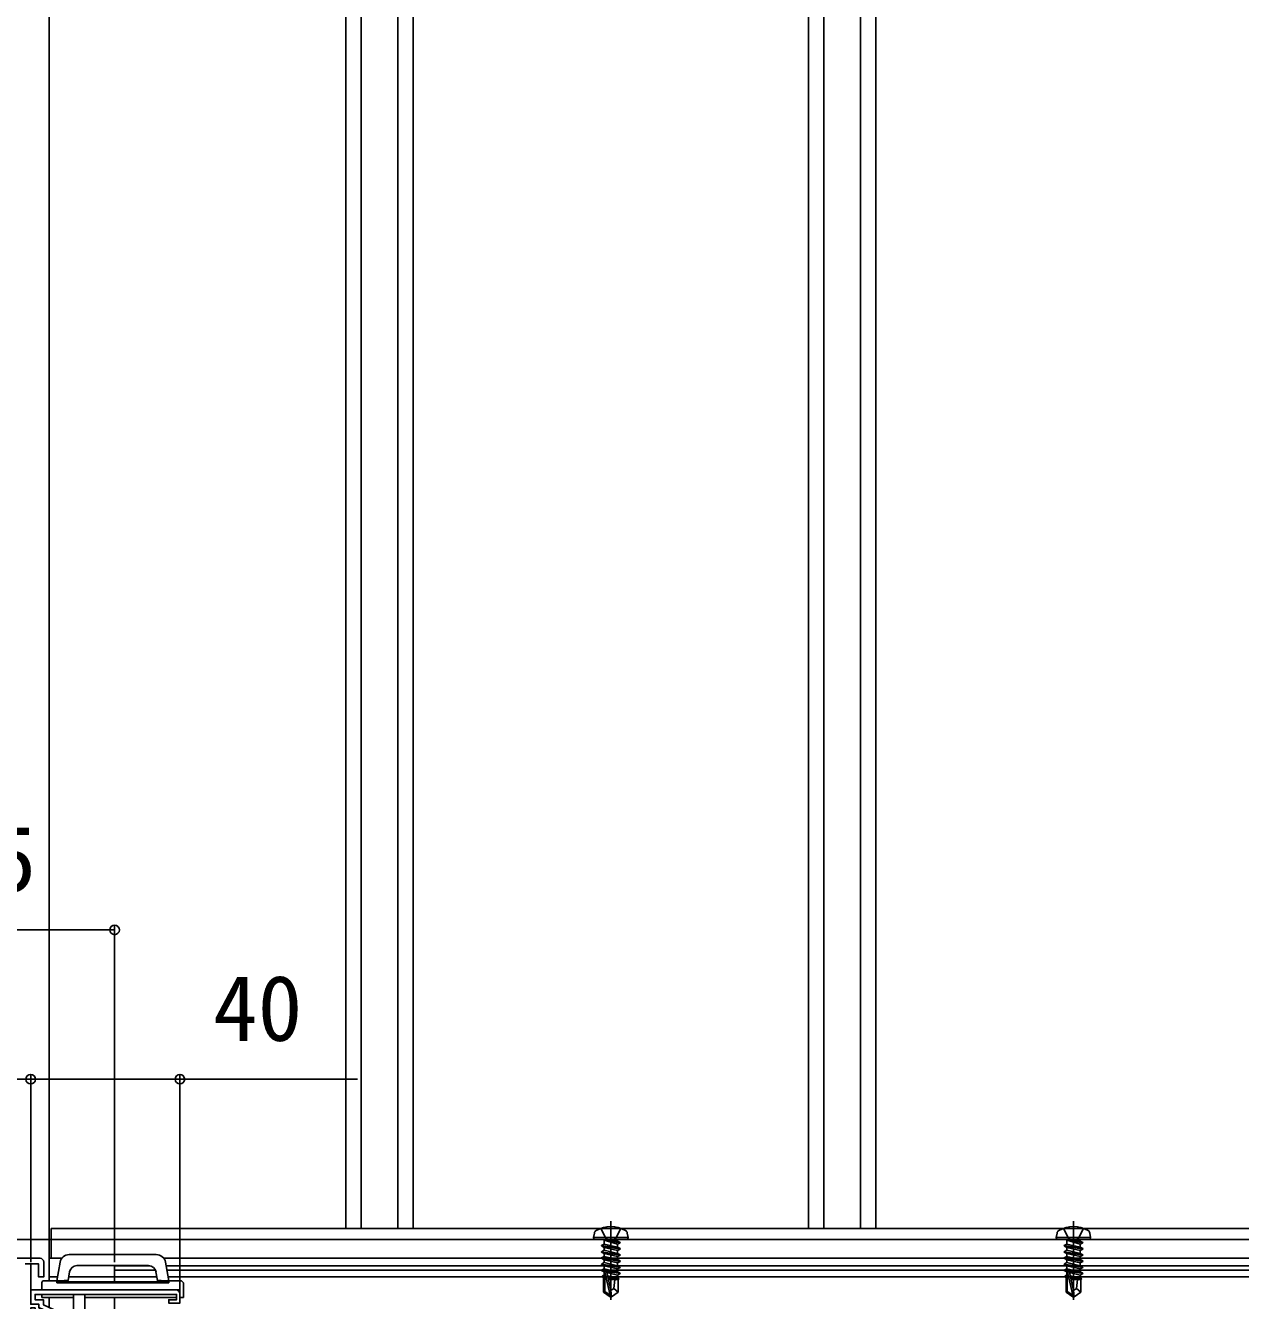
# Model space of a CAD drawing. Units: millimetres, scale not verified. Extents: x -1050 to 1050, y -1565 to 1555.
# Drawn here: x -345.3 to -19.6, y 461.1 to 802.8 of the extents above; entities that cross this region are included whole.
import ezdxf
from ezdxf.enums import TextEntityAlignment as Align

# ---------------------------------------------------------------- set-up
doc = ezdxf.new("R2010")
doc.units = ezdxf.units.MM
doc.header["$LTSCALE"] = 8
for name, color, linetype in [('0-2_YKK_11', 7, 'Continuous'), ('0-4_YKK_12', 2, 'Continuous'), ('0-5_YKK_13', 4, 'Continuous'), ('0-6_YKK_D', 6, 'Continuous')]:
    doc.layers.add(name, color=color, linetype=linetype)
doc.styles.add('ＭＳ ゴシック', font='')
doc.styles.get('ＭＳ ゴシック').set_extended_font_data('MS Gothic')

msp = doc.modelspace()

# ---------------------------------------------------------------- linework, layer by layer
at = {"layer": '0-2_YKK_11'}
for points in [[(-341.411, 472.402), (-374.953, 472.402), (-375.136, 472.282), (-375.686, 472.282), (-375.87, 472.402), (-395.953, 472.402), (-396.136, 472.282), (-396.686, 472.282), (-396.87, 472.402), (-404.953, 472.402), (-405.136, 472.282), (-405.686, 472.282), (-405.87, 472.402), (-413.411, 472.402), (-413.411, 469.402), (-413.111, 469.102)], [(-345.411, 470.902), (-341.811, 470.902), (-341.811, 467.402), (-340.411, 467.402), (-340.411, 471.402)], [(-332.411, 420.552), (-332.411, 427.402), (-333.711, 427.402), (-333.711, 423.402), (-342.411, 423.402), (-342.411, 427.402), (-343.911, 427.402), (-343.911, 441.944), (-344.031, 442.127), (-344.031, 442.677), (-343.911, 442.861), (-343.911, 459.102), (-342.711, 459.102), (-342.711, 458.495), (-340.142, 457.159), (-339.681, 458.046), (-341.711, 459.102), (-341.711, 460.102), (-343.911, 460.102), (-343.911, 470.902), (-345.411, 470.902)], [(-304.911, 463.902), (-343.911, 463.902), (-343.911, 460.102), (-341.711, 460.102), (-341.711, 459.202), (-332.111, 454.702), (-332.111, 428.302), (-334.711, 428.302), (-334.711, 426.496), (-337.776, 425.687), (-337.546, 424.817), (-333.811, 425.802), (-333.811, 427.402), (-332.111, 427.402), (-332.111, 421.1), (-332.166, 420.927)], [(-331.007, 419.792), (-330.911, 420.012), (-330.911, 455.465), (-340.511, 459.965), (-340.511, 461.302), (-342.711, 461.302), (-342.711, 462.702), (-304.811, 462.702), (-304.811, 461.302), (-306.911, 461.302), (-306.911, 460.402), (-303.911, 460.402), (-303.911, 462.902)]]:
    msp.add_lwpolyline(points, dxfattribs=at)
for centre in [(-341.411, 471.402), (-304.911, 462.902)]:
    msp.add_arc(centre, 1, 0.00001, 89.99999, dxfattribs=at)
at = {"layer": '0-4_YKK_12'}
for p, q in [((-338.911, 1089.902), (-338.911, 466.402)), ((-259.411, 1008.902), (-259.411, 480.402)), ((-255.354, 1008.902), (-255.354, 480.402)), ((-245.468, 1008.902), (-245.468, 480.402)), ((-241.411, 1008.902), (-241.411, 480.402)), ((-135.411, 1008.902), (-135.411, 480.402)), ((-131.354, 1008.902), (-131.354, 480.402)), ((-121.468, 1008.902), (-121.468, 480.402)), ((-117.411, 1008.902), (-117.411, 480.402)), ((-338.411, 480.402), (108.089, 480.402)), ((-338.411, 472.402), (-338.411, 480.402)), ((768.878, 477.402), (-413.911, 477.402)), ((-338.911, 472.402), (-335.579, 472.402)), ((-338.911, 472.402), (-338.911, 466.402)), ((-338.411, 472.402), (-335.579, 472.402)), ((-308.243, 472.402), (108.089, 472.402)), ((-308.243, 472.402), (555.421, 472.402)), ((-321.411, 470.402), (-311.967, 470.402)), ((-321.411, 470.402), (-321.411, 467.402)), ((-321.411, 469.202), (-310.446, 469.202)), ((-307.617, 470.402), (554.794, 470.402)), ((-307.405, 469.202), (554.582, 469.202)), ((-338.911, 467.402), (-336.735, 467.402)), ((-333.735, 467.402), (-310.078, 467.402)), ((-321.411, 467.402), (-321.411, 466.102)), ((-307.088, 467.402), (554.265, 467.402)), ((-338.911, 461.902), (-338.911, 459.215)), ((-321.411, 461.902), (-321.411, 427.402))]:
    msp.add_line(p, q, dxfattribs=at)
at = {"layer": '0-5_YKK_13'}
for p, q in [((-188.411, 482.346), (-188.411, 461.273)), ((-64.411, 482.346), (-64.411, 461.273)), ((-193.016, 477.991), (-192.813, 479.138)), ((-183.807, 477.991), (-184.009, 479.138)), ((-69.016, 477.991), (-68.813, 479.138)), ((-59.807, 477.991), (-60.009, 479.138)), ((-193.016, 477.991), (-183.807, 477.991)), ((-193.016, 477.991), (-192.912, 477.402)), ((-192.912, 477.402), (-183.911, 477.402)), ((-190.883, 475.813), (-190.236, 476.187)), ((-185.939, 474.989), (-190.883, 475.813)), ((-190.883, 475.813), (-190.883, 475.696)), ((-190.883, 475.696), (-190.236, 475.322)), ((-190.883, 475.696), (-185.939, 474.872)), ((-190.236, 477.167), (-190.236, 476.187)), ((-190.236, 476.187), (-186.587, 475.363)), ((-190.236, 475.322), (-186.587, 474.498)), ((-190.236, 475.322), (-190.236, 474.539)), ((-185.939, 476.637), (-190.177, 477.343)), ((-190.177, 477.343), (-190.177, 477.226)), ((-190.177, 477.343), (-186.587, 477.011)), ((-190.177, 477.226), (-185.939, 476.519)), ((-186.587, 476.146), (-190.177, 477.226)), ((-186.587, 477.167), (-186.587, 477.011)), ((-185.939, 476.637), (-186.587, 477.011)), ((-185.939, 476.519), (-186.587, 476.146)), ((-186.587, 476.146), (-186.587, 475.363)), ((-185.939, 474.989), (-186.587, 475.363)), ((-185.939, 476.637), (-185.939, 476.519)), ((-185.939, 476.637), (-185.939, 476.519)), ((-183.807, 477.991), (-183.911, 477.402)), ((-69.016, 477.991), (-59.807, 477.991)), ((-69.016, 477.991), (-68.912, 477.402)), ((-68.912, 477.402), (-59.911, 477.402)), ((-66.883, 475.813), (-66.236, 476.187)), ((-61.939, 474.989), (-66.883, 475.813)), ((-66.883, 475.813), (-66.883, 475.696)), ((-66.883, 475.696), (-66.236, 475.322)), ((-66.883, 475.696), (-61.939, 474.872)), ((-66.236, 477.167), (-66.236, 476.187)), ((-66.236, 476.187), (-62.587, 475.363)), ((-66.236, 475.322), (-62.587, 474.498)), ((-66.236, 475.322), (-66.236, 474.539)), ((-61.939, 476.637), (-66.177, 477.343)), ((-66.177, 477.343), (-66.177, 477.226)), ((-66.177, 477.343), (-62.587, 477.011)), ((-66.177, 477.226), (-61.939, 476.519)), ((-62.587, 476.146), (-66.177, 477.226)), ((-62.587, 477.167), (-62.587, 477.011)), ((-61.939, 476.637), (-62.587, 477.011)), ((-61.939, 476.519), (-62.587, 476.146)), ((-62.587, 476.146), (-62.587, 475.363)), ((-61.939, 474.989), (-62.587, 475.363)), ((-61.939, 476.637), (-61.939, 476.519)), ((-61.939, 476.637), (-61.939, 476.519)), ((-59.807, 477.991), (-59.911, 477.402)), ((-333.579, 473.402), (-310.243, 473.402)), ((-190.883, 474.165), (-190.236, 474.539)), ((-185.939, 473.341), (-190.883, 474.165)), ((-190.883, 474.165), (-190.883, 474.048)), ((-190.883, 474.048), (-185.939, 473.224)), ((-190.883, 472.518), (-190.236, 472.891)), ((-185.939, 471.694), (-190.883, 472.518)), ((-190.883, 472.518), (-190.883, 472.4)), ((-190.883, 472.4), (-185.939, 471.576)), ((-190.236, 474.539), (-186.587, 473.715)), ((-190.236, 473.674), (-190.236, 472.891)), ((-190.236, 472.891), (-186.587, 472.067)), ((-190.236, 472.026), (-190.236, 471.243)), ((-185.939, 474.872), (-186.587, 474.498)), ((-186.587, 474.498), (-186.587, 473.715)), ((-185.939, 473.341), (-186.587, 473.715)), ((-185.939, 473.224), (-186.587, 472.85)), ((-186.587, 472.85), (-186.587, 472.067)), ((-185.939, 471.694), (-186.587, 472.067)), ((-185.939, 474.989), (-185.939, 474.872)), ((-185.939, 473.341), (-185.939, 473.224)), ((-185.939, 471.694), (-185.939, 471.576)), ((-66.883, 474.165), (-66.236, 474.539)), ((-61.939, 473.341), (-66.883, 474.165)), ((-66.883, 474.165), (-66.883, 474.048)), ((-66.883, 474.048), (-61.939, 473.224)), ((-66.883, 472.518), (-66.236, 472.891)), ((-61.939, 471.694), (-66.883, 472.518)), ((-66.883, 472.518), (-66.883, 472.4)), ((-66.883, 472.4), (-61.939, 471.576)), ((-66.236, 474.539), (-62.587, 473.715)), ((-66.236, 473.674), (-66.236, 472.891)), ((-66.236, 472.891), (-62.587, 472.067)), ((-66.236, 472.026), (-66.236, 471.243)), ((-61.939, 474.872), (-62.587, 474.498)), ((-62.587, 474.498), (-62.587, 473.715)), ((-61.939, 473.341), (-62.587, 473.715)), ((-61.939, 473.224), (-62.587, 472.85)), ((-62.587, 472.85), (-62.587, 472.067)), ((-61.939, 471.694), (-62.587, 472.067)), ((-61.939, 474.989), (-61.939, 474.872)), ((-61.939, 473.341), (-61.939, 473.224)), ((-61.939, 471.694), (-61.939, 471.576)), ((-336.911, 466.402), (-336.041, 471.336)), ((-333.493, 468.776), (-333.907, 466.429)), ((-312.29, 470.429), (-331.523, 470.429)), ((-309.907, 466.429), (-310.321, 468.776)), ((-307.781, 471.336), (-306.911, 466.402)), ((-190.883, 470.87), (-190.236, 471.243)), ((-185.939, 470.046), (-190.883, 470.87)), ((-190.883, 470.87), (-190.883, 470.752)), ((-190.883, 470.752), (-185.939, 469.928)), ((-190.883, 469.222), (-190.236, 469.596)), ((-185.939, 468.398), (-190.883, 469.222)), ((-190.883, 469.222), (-190.883, 469.104)), ((-190.883, 469.104), (-185.939, 468.28)), ((-190.236, 471.243), (-186.587, 470.419)), ((-190.236, 470.378), (-190.236, 469.596)), ((-190.236, 469.596), (-186.587, 468.772)), ((-190.236, 468.73), (-190.236, 467.948)), ((-189.992, 468.704), (-188.588, 462.527)), ((-189.482, 468.582), (-188.411, 463.874)), ((-189.476, 468.559), (-186.587, 467.906)), ((-185.939, 471.576), (-186.587, 471.202)), ((-186.587, 471.202), (-186.587, 470.419)), ((-185.939, 470.046), (-186.587, 470.419)), ((-185.939, 469.928), (-186.587, 469.554)), ((-186.587, 469.554), (-186.587, 468.772)), ((-185.939, 468.398), (-186.587, 468.772)), ((-185.939, 468.28), (-186.587, 467.906)), ((-185.939, 470.046), (-185.939, 469.928)), ((-185.939, 468.398), (-185.939, 468.28)), ((-66.883, 470.87), (-66.236, 471.243)), ((-61.939, 470.046), (-66.883, 470.87)), ((-66.883, 470.87), (-66.883, 470.752)), ((-66.883, 470.752), (-61.939, 469.928)), ((-66.883, 469.222), (-66.236, 469.596)), ((-61.939, 468.398), (-66.883, 469.222)), ((-66.883, 469.222), (-66.883, 469.104)), ((-66.883, 469.104), (-61.939, 468.28)), ((-66.236, 471.243), (-62.587, 470.419)), ((-66.236, 470.378), (-66.236, 469.596)), ((-66.236, 469.596), (-62.587, 468.772)), ((-66.236, 468.73), (-66.236, 467.948)), ((-65.992, 468.704), (-64.588, 462.527)), ((-65.482, 468.582), (-64.411, 463.874)), ((-65.476, 468.559), (-62.587, 467.906)), ((-61.939, 471.576), (-62.587, 471.202)), ((-62.587, 471.202), (-62.587, 470.419)), ((-61.939, 470.046), (-62.587, 470.419)), ((-61.939, 469.928), (-62.587, 469.554)), ((-62.587, 469.554), (-62.587, 468.772)), ((-61.939, 468.398), (-62.587, 468.772)), ((-61.939, 468.28), (-62.587, 467.906)), ((-61.939, 470.046), (-61.939, 469.928)), ((-61.939, 468.398), (-61.939, 468.28)), ((-340.911, 465.902), (-340.911, 463.902)), ((-334.911, 466.402), (-336.911, 466.402)), ((-336.911, 466.102), (-306.911, 466.102)), ((-336.911, 465.802), (-336.911, 465.902)), ((-306.911, 465.802), (-336.911, 465.802)), ((-334.911, 466.102), (-334.911, 466.429)), ((-334.911, 466.429), (-333.911, 466.429)), ((-333.911, 466.429), (-333.911, 466.102)), ((-308.911, 466.429), (-308.911, 466.102)), ((-306.911, 466.402), (-308.911, 466.402)), ((-306.911, 466.402), (-303.911, 466.402)), ((-306.911, 465.902), (-306.911, 466.402)), ((-306.911, 465.802), (-306.911, 465.902)), ((-302.911, 465.402), (-302.911, 461.902)), ((-190.765, 467.642), (-190.236, 467.948)), ((-190.765, 467.642), (-190.765, 467.388)), ((-190.765, 467.642), (-190.059, 467.526)), ((-190.765, 467.388), (-190.059, 467.251)), ((-190.412, 467.184), (-190.412, 463.331)), ((-190.412, 466.691), (-190.059, 466.691)), ((-190.236, 467.948), (-190.055, 467.907)), ((-189.289, 467.734), (-186.587, 467.124)), ((-189.21, 467.386), (-186.175, 466.886)), ((-189.138, 467.072), (-187.177, 466.691)), ((-189.052, 466.691), (-186.41, 466.691)), ((-186.587, 467.906), (-186.587, 467.124)), ((-186.175, 466.886), (-186.587, 467.124)), ((-186.41, 466.775), (-186.175, 466.886)), ((-186.41, 466.775), (-186.41, 463.331)), ((-66.765, 467.642), (-66.236, 467.948)), ((-66.765, 467.642), (-66.765, 467.388)), ((-66.765, 467.642), (-66.059, 467.526)), ((-66.765, 467.388), (-66.059, 467.251)), ((-66.412, 467.184), (-66.412, 463.331)), ((-66.412, 466.691), (-66.059, 466.691)), ((-66.236, 467.948), (-66.055, 467.907)), ((-65.289, 467.734), (-62.587, 467.124)), ((-65.21, 467.386), (-62.175, 466.886)), ((-65.138, 467.072), (-63.177, 466.691)), ((-65.052, 466.691), (-62.41, 466.691)), ((-62.587, 467.906), (-62.587, 467.124)), ((-62.175, 466.886), (-62.587, 467.124)), ((-62.41, 466.775), (-62.175, 466.886)), ((-62.41, 466.775), (-62.41, 463.331)), ((-340.411, 463.902), (-340.611, 463.902)), ((-303.911, 463.902), (-340.411, 463.902)), ((-332.411, 456.168), (-332.411, 462.702)), ((-329.411, 418.402), (-329.411, 462.702)), ((-329.411, 461.902), (-304.811, 461.902)), ((-303.911, 461.902), (-303.911, 463.902)), ((-303.911, 461.902), (-302.911, 461.902)), ((-190.412, 463.331), (-190.059, 463.519)), ((-190.412, 463.331), (-188.588, 462.101)), ((-188.588, 462.527), (-188.588, 462.101)), ((-188.235, 462.101), (-188.588, 462.101)), ((-188.411, 463.874), (-188.411, 462.101)), ((-188.411, 463.874), (-188.235, 462.101)), ((-186.41, 463.331), (-188.235, 462.101)), ((-187.587, 464.337), (-186.41, 463.331)), ((-66.412, 463.331), (-66.059, 463.519)), ((-66.412, 463.331), (-64.588, 462.101)), ((-64.588, 462.527), (-64.588, 462.101)), ((-64.235, 462.101), (-64.588, 462.101)), ((-64.411, 463.874), (-64.411, 462.101)), ((-64.411, 463.874), (-64.235, 462.101)), ((-62.41, 463.331), (-64.235, 462.101)), ((-63.587, 464.337), (-62.41, 463.331))]:
    msp.add_line(p, q, dxfattribs=at)
for points in [[(-191.118, 480.438), (-189.759, 477.712), (-188.411, 476.995)], [(-185.704, 480.438), (-187.064, 477.712), (-188.411, 476.995)], [(-67.118, 480.438), (-65.759, 477.712), (-64.411, 476.995)], [(-61.704, 480.438), (-63.064, 477.712), (-64.411, 476.995)], [(-190.883, 474.048), (-190.236, 473.674), (-186.587, 472.85)], [(-190.883, 472.4), (-190.236, 472.026), (-186.587, 471.202)], [(-66.883, 474.048), (-66.236, 473.674), (-62.587, 472.85)], [(-66.883, 472.4), (-66.236, 472.026), (-62.587, 471.202)], [(-190.883, 470.752), (-190.236, 470.378), (-186.587, 469.554)], [(-190.883, 469.104), (-190.236, 468.73), (-190.01, 468.679)], [(-190.059, 468.518), (-190.059, 463.519), (-188.588, 462.527)], [(-66.883, 470.752), (-66.236, 470.378), (-62.587, 469.554)], [(-66.883, 469.104), (-66.236, 468.73), (-66.01, 468.679)], [(-66.059, 468.518), (-66.059, 463.519), (-64.588, 462.527)], [(-340.411, 466.402), (-336.911, 466.402), (-336.911, 465.902)], [(-309.911, 466.102), (-309.911, 466.429), (-308.911, 466.429)], [(-190.765, 467.388), (-190.236, 467.082), (-190.059, 467.043)], [(-188.411, 463.747), (-187.587, 464.337), (-187.352, 466.691)], [(-66.765, 467.388), (-66.236, 467.082), (-66.059, 467.043)], [(-64.411, 463.747), (-63.587, 464.337), (-63.352, 466.691)], [(-340.911, 462.702), (-340.911, 461.902), (-332.411, 461.902)]]:
    msp.add_lwpolyline(points, dxfattribs=at)
for centre, radius, start, end in [((-191.77, 478.954), 1.059, 120.63591, 170), ((-188.411, 473.283), 7.651, 59.36409, 120.63591), ((-185.052, 478.954), 1.059, 10, 59.36409), ((-67.77, 478.954), 1.059, 120.63591, 170), ((-64.411, 473.283), 7.651, 59.36409, 120.63591), ((-61.052, 478.954), 1.059, 10, 59.36409), ((-190.471, 477.167), 0.235, 0, 90), ((-186.351, 477.167), 0.235, 90, 180), ((-66.471, 477.167), 0.235, 0, 90), ((-62.351, 477.167), 0.235, 90, 180), ((-333.579, 470.902), 2.5, 90, 170), ((-310.243, 470.902), 2.5, 10, 90), ((-331.523, 468.429), 2, 90, 170), ((-312.29, 468.429), 2, 10, 90), ((-189.767, 468.518), 0.292, 12.80904, 180), ((-65.767, 468.518), 0.292, 12.80904, 180), ((-340.411, 465.902), 0.5, 90, 180), ((-303.911, 465.402), 1, 0, 90), ((-340.611, 464.202), 0.3, 180, 270)]:
    msp.add_arc(centre, radius, start, end, dxfattribs=at)
at = {"layer": '0-6_YKK_D'}
for p, q in [((-321.411, 471.402), (-321.411, 561.402)), ((-321.411, 560.402), (-376.411, 560.402)), ((-343.911, 471.402), (-343.911, 521.402)), ((-343.911, 471.402), (-343.911, 521.402)), ((-303.911, 463.902), (-303.911, 521.402))]:
    msp.add_line(p, q, dxfattribs=at)
for points in [[(-343.911, 520.402), (-376.411, 520.402), (-447.42, 520.402)], [(-343.911, 520.402), (-303.911, 520.402), (-256.357, 520.402)]]:
    msp.add_lwpolyline(points, dxfattribs=at)
for centre in [(-321.411, 560.402), (-343.911, 520.402), (-343.911, 520.402), (-303.911, 520.402)]:
    msp.add_circle(centre, 1.275, dxfattribs=at)

# ---------------------------------------------------------------- texts
at = {"layer": '0-6_YKK_D', "style": 'ＭＳ ゴシック'}
for s, p in [('55', (-366.366, 565.402)), ('40', (-295.039, 525.402))]:
    msp.add_text(s, height=17.6, dxfattribs=at).set_placement(p, align=Align.BOTTOM_LEFT)

doc.saveas('drawing.dxf')
